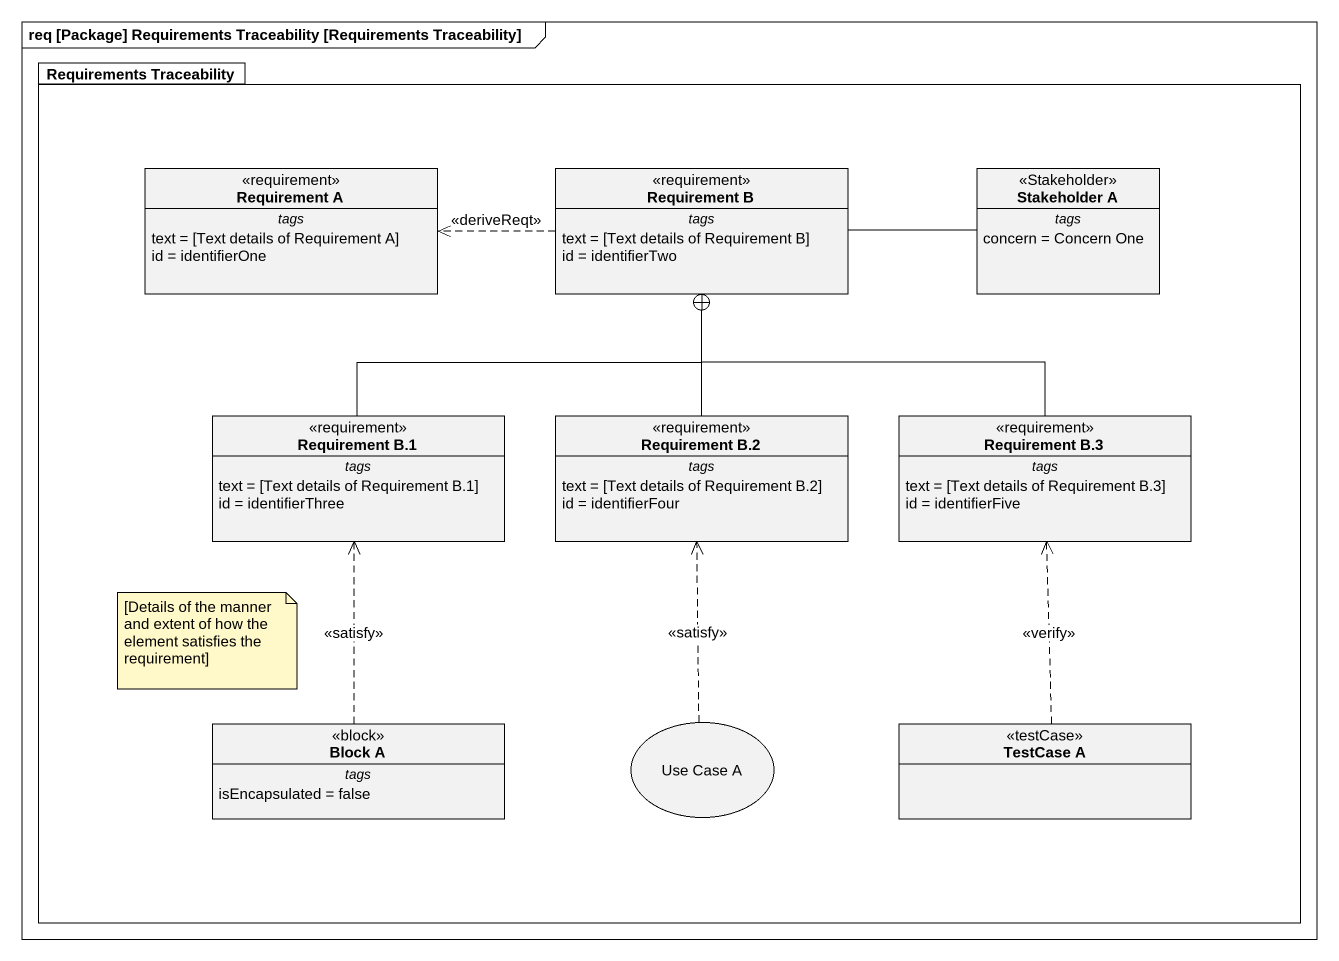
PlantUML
@startuml
mainframe req [Package] Requirements Traceability [Requirements Traceability]
allowmixing
hide circle
hide empty members
package "Requirements Traceability" as Requirements_Traceability {
  class "Requirement A" as Requirement_A <<requirement>> {
    -- tags --
    text = [Text details of Requirement A]
    id = identifierOne
  }
  class "Requirement B" as Requirement_B <<requirement>> {
    -- tags --
    text = [Text details of Requirement B]
    id = identifierTwo
  }
  class "Stakeholder A" as Stakeholder_A <<Stakeholder>> {
    -- tags --
    concern = Concern One
  }
  class "Requirement B.1" as Requirement_B_1 <<requirement>> {
    -- tags --
    text = [Text details of Requirement B.1]
    id = identifierThree
  }
  class "Requirement B.2" as Requirement_B_2 <<requirement>> {
    -- tags --
    text = [Text details of Requirement B.2]
    id = identifierFour
  }
  class "Requirement B.3" as Requirement_B_3 <<requirement>> {
    -- tags --
    text = [Text details of Requirement B.3]
    id = identifierFive
  }
  class "Block A" as Block_A <<block>> {
    -- tags --
    isEncapsulated = false
  }
  usecase "Use Case A" as Use_Case_A
  class "TestCase A" as TestCase_A <<testCase>>
}
Requirement_B .left.> Requirement_A : <<deriveReqt>>
Requirement_B -right- Stakeholder_A
Requirement_B_1 -up-+ Requirement_B
Requirement_B_2 -up-+ Requirement_B
Requirement_B_3 -up-+ Requirement_B
Block_A .up.> Requirement_B_1 : <<satisfy>>
Use_Case_A .up.> Requirement_B_2 : <<satisfy>>
TestCase_A .up.> Requirement_B_3 : <<verify>>
note as N1
  [Details of the manner and extent of how the element satisfies the requirement]
end note
@enduml
